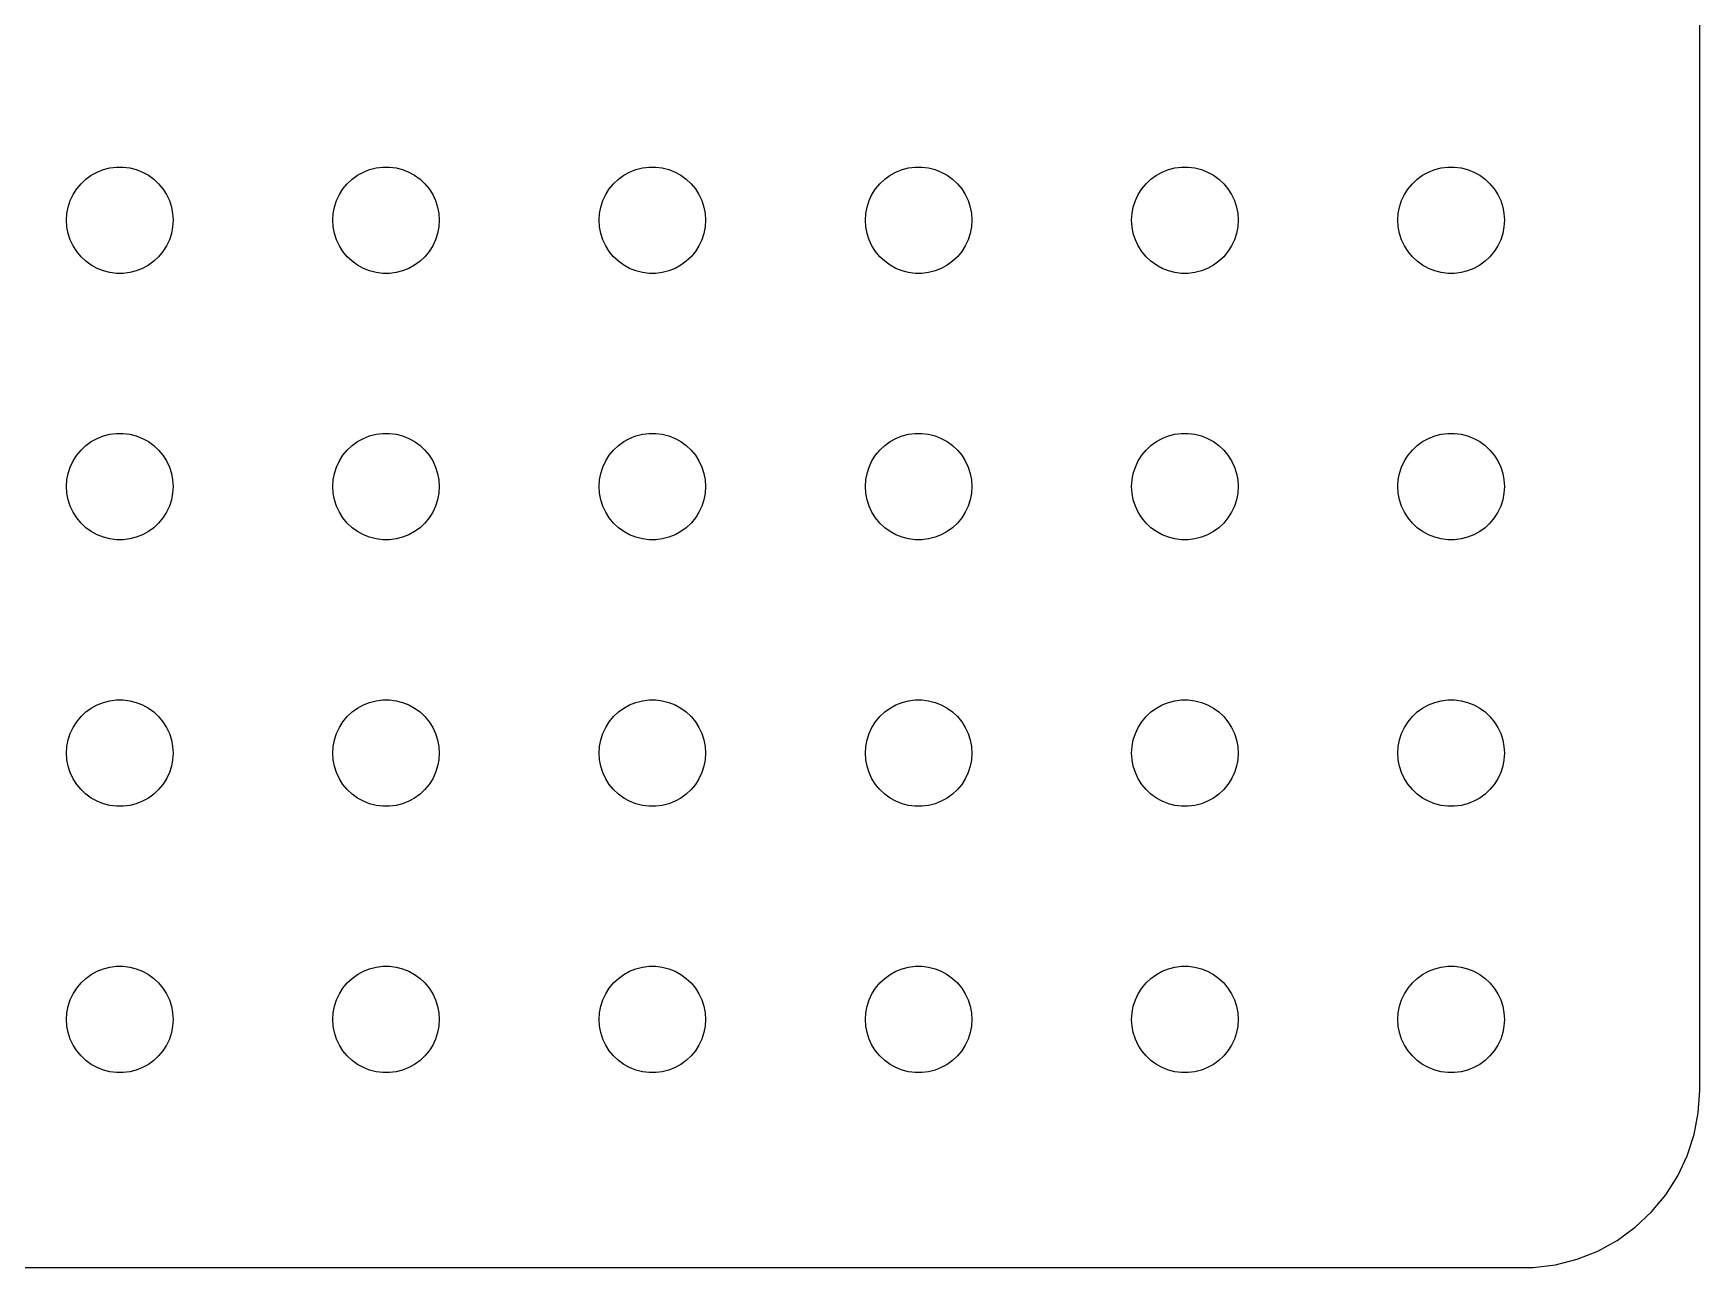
# Model space of a CAD drawing. Header units: metres. Extents: x -187 to 187, y -37 to 37.
# Drawn here: x 140.06 to 187, y -36.99 to -2.24 of the extents above; entities that cross this region are included whole.
import ezdxf

# ---------------------------------------------------------------- set-up
doc = ezdxf.new("R2010")
doc.units = ezdxf.units.M

msp = doc.modelspace()

# ---------------------------------------------------------------- linework, layer by layer
for p, q in [((187, -32), (187, 32)), ((141.861, -6.14275), (142.036, -6.07341)), ((142.036, -6.07341), (142.219, -6.02657)), ((142.219, -6.02657), (142.406, -6.00294)), ((142.406, -6.00294), (142.594, -6.00294)), ((142.594, -6.00294), (142.781, -6.02657)), ((142.781, -6.02657), (142.964, -6.07341)), ((142.964, -6.07341), (143.139, -6.14275)), ((149.361, -6.14275), (149.536, -6.07341)), ((149.536, -6.07341), (149.719, -6.02657)), ((149.719, -6.02657), (149.906, -6.00294)), ((149.906, -6.00294), (150.094, -6.00294)), ((150.094, -6.00294), (150.281, -6.02657)), ((150.281, -6.02657), (150.464, -6.07341)), ((150.464, -6.07341), (150.639, -6.14275)), ((156.861, -6.14275), (157.036, -6.07341)), ((157.036, -6.07341), (157.219, -6.02657)), ((157.219, -6.02657), (157.406, -6.00294)), ((157.406, -6.00294), (157.594, -6.00294)), ((157.594, -6.00294), (157.781, -6.02657)), ((157.781, -6.02657), (157.964, -6.07341)), ((157.964, -6.07341), (158.139, -6.14275)), ((164.361, -6.14275), (164.536, -6.07341)), ((164.536, -6.07341), (164.719, -6.02657)), ((164.719, -6.02657), (164.906, -6.00294)), ((164.906, -6.00294), (165.094, -6.00294)), ((165.094, -6.00294), (165.281, -6.02657)), ((165.281, -6.02657), (165.464, -6.07341)), ((165.464, -6.07341), (165.639, -6.14275)), ((171.861, -6.14275), (172.036, -6.07341)), ((172.036, -6.07341), (172.219, -6.02657)), ((172.219, -6.02657), (172.406, -6.00294)), ((172.406, -6.00294), (172.594, -6.00294)), ((172.594, -6.00294), (172.781, -6.02657)), ((172.781, -6.02657), (172.964, -6.07341)), ((172.964, -6.07341), (173.139, -6.14275)), ((179.361, -6.14275), (179.536, -6.07341)), ((179.536, -6.07341), (179.719, -6.02657)), ((179.719, -6.02657), (179.906, -6.00294)), ((179.906, -6.00294), (180.094, -6.00294)), ((180.094, -6.00294), (180.281, -6.02657)), ((180.281, -6.02657), (180.464, -6.07341)), ((180.464, -6.07341), (180.639, -6.14275)), ((141.286, -6.61832), (141.407, -6.47318)), ((141.407, -6.47318), (141.544, -6.34422)), ((141.544, -6.34422), (141.696, -6.23351)), ((141.696, -6.23351), (141.861, -6.14275)), ((143.139, -6.14275), (143.304, -6.23351)), ((143.304, -6.23351), (143.456, -6.34422)), ((143.456, -6.34422), (143.593, -6.47318)), ((143.593, -6.47318), (143.714, -6.61832)), ((148.786, -6.61832), (148.907, -6.47318)), ((148.907, -6.47318), (149.044, -6.34422)), ((149.044, -6.34422), (149.196, -6.23351)), ((149.196, -6.23351), (149.361, -6.14275)), ((150.639, -6.14275), (150.804, -6.23351)), ((150.804, -6.23351), (150.956, -6.34422)), ((150.956, -6.34422), (151.093, -6.47318)), ((151.093, -6.47318), (151.214, -6.61832)), ((156.286, -6.61832), (156.407, -6.47318)), ((156.407, -6.47318), (156.544, -6.34422)), ((156.544, -6.34422), (156.696, -6.23351)), ((156.696, -6.23351), (156.861, -6.14275)), ((158.139, -6.14275), (158.304, -6.23351)), ((158.304, -6.23351), (158.456, -6.34422)), ((158.456, -6.34422), (158.593, -6.47318)), ((158.593, -6.47318), (158.714, -6.61832)), ((163.786, -6.61832), (163.907, -6.47318)), ((163.907, -6.47318), (164.044, -6.34422)), ((164.044, -6.34422), (164.196, -6.23351)), ((164.196, -6.23351), (164.361, -6.14275)), ((165.639, -6.14275), (165.804, -6.23351)), ((165.804, -6.23351), (165.956, -6.34422)), ((165.956, -6.34422), (166.093, -6.47318)), ((166.093, -6.47318), (166.214, -6.61832)), ((171.286, -6.61832), (171.407, -6.47318)), ((171.407, -6.47318), (171.544, -6.34422)), ((171.544, -6.34422), (171.696, -6.23351)), ((171.696, -6.23351), (171.861, -6.14275)), ((173.139, -6.14275), (173.304, -6.23351)), ((173.304, -6.23351), (173.456, -6.34422)), ((173.456, -6.34422), (173.593, -6.47318)), ((173.593, -6.47318), (173.714, -6.61832)), ((178.786, -6.61832), (178.907, -6.47318)), ((178.907, -6.47318), (179.044, -6.34422)), ((179.044, -6.34422), (179.196, -6.23351)), ((179.196, -6.23351), (179.361, -6.14275)), ((180.639, -6.14275), (180.804, -6.23351)), ((180.804, -6.23351), (180.956, -6.34422)), ((180.956, -6.34422), (181.093, -6.47318)), ((181.093, -6.47318), (181.214, -6.61832)), ((141.047, -7.12695), (141.105, -6.9478)), ((141.105, -6.9478), (141.186, -6.77736)), ((141.186, -6.77736), (141.286, -6.61832)), ((143.714, -6.61832), (143.814, -6.77736)), ((143.814, -6.77736), (143.895, -6.9478)), ((143.895, -6.9478), (143.953, -7.12695)), ((148.547, -7.12695), (148.605, -6.9478)), ((148.605, -6.9478), (148.686, -6.77736)), ((148.686, -6.77736), (148.786, -6.61832)), ((151.214, -6.61832), (151.314, -6.77736)), ((151.314, -6.77736), (151.395, -6.9478)), ((151.395, -6.9478), (151.453, -7.12695)), ((156.047, -7.12695), (156.105, -6.9478)), ((156.105, -6.9478), (156.186, -6.77736)), ((156.186, -6.77736), (156.286, -6.61832)), ((158.714, -6.61832), (158.814, -6.77736)), ((158.814, -6.77736), (158.895, -6.9478)), ((158.895, -6.9478), (158.953, -7.12695)), ((163.547, -7.12695), (163.605, -6.9478)), ((163.605, -6.9478), (163.686, -6.77736)), ((163.686, -6.77736), (163.786, -6.61832)), ((166.214, -6.61832), (166.314, -6.77736)), ((166.314, -6.77736), (166.395, -6.9478)), ((166.395, -6.9478), (166.453, -7.12695)), ((171.047, -7.12695), (171.105, -6.9478)), ((171.105, -6.9478), (171.186, -6.77736)), ((171.186, -6.77736), (171.286, -6.61832)), ((173.714, -6.61832), (173.814, -6.77736)), ((173.814, -6.77736), (173.895, -6.9478)), ((173.895, -6.9478), (173.953, -7.12695)), ((178.547, -7.12695), (178.605, -6.9478)), ((178.605, -6.9478), (178.686, -6.77736)), ((178.686, -6.77736), (178.786, -6.61832)), ((181.214, -6.61832), (181.314, -6.77736)), ((181.314, -6.77736), (181.395, -6.9478)), ((181.395, -6.9478), (181.453, -7.12695)), ((141, -7.5), (141.012, -7.312)), ((141.012, -7.68799), (141, -7.5)), ((141.012, -7.312), (141.047, -7.12695)), ((143.953, -7.12695), (143.988, -7.312)), ((143.988, -7.312), (144, -7.5)), ((144, -7.5), (143.988, -7.68799)), ((148.5, -7.5), (148.512, -7.312)), ((148.512, -7.68799), (148.5, -7.5)), ((148.512, -7.312), (148.547, -7.12695)), ((151.453, -7.12695), (151.488, -7.312)), ((151.488, -7.312), (151.5, -7.5)), ((151.5, -7.5), (151.488, -7.68799)), ((156, -7.5), (156.012, -7.312)), ((156.012, -7.68799), (156, -7.5)), ((156.012, -7.312), (156.047, -7.12695)), ((158.953, -7.12695), (158.988, -7.312)), ((158.988, -7.312), (159, -7.5)), ((159, -7.5), (158.988, -7.68799)), ((163.5, -7.5), (163.512, -7.312)), ((163.512, -7.68799), (163.5, -7.5)), ((163.512, -7.312), (163.547, -7.12695)), ((166.453, -7.12695), (166.488, -7.312)), ((166.488, -7.312), (166.5, -7.5)), ((166.5, -7.5), (166.488, -7.68799)), ((171, -7.5), (171.012, -7.312)), ((171.012, -7.68799), (171, -7.5)), ((171.012, -7.312), (171.047, -7.12695)), ((173.953, -7.12695), (173.988, -7.312)), ((173.988, -7.312), (174, -7.5)), ((174, -7.5), (173.988, -7.68799)), ((178.5, -7.5), (178.512, -7.312)), ((178.512, -7.68799), (178.5, -7.5)), ((178.512, -7.312), (178.547, -7.12695)), ((181.453, -7.12695), (181.488, -7.312)), ((181.488, -7.312), (181.5, -7.5)), ((181.5, -7.5), (181.488, -7.68799)), ((141.047, -7.87303), (141.012, -7.68799)), ((141.105, -8.05219), (141.047, -7.87303)), ((143.953, -7.87303), (143.895, -8.05219)), ((143.988, -7.68799), (143.953, -7.87303)), ((148.547, -7.87303), (148.512, -7.68799)), ((148.605, -8.05219), (148.547, -7.87303)), ((151.453, -7.87303), (151.395, -8.05219)), ((151.488, -7.68799), (151.453, -7.87303)), ((156.047, -7.87303), (156.012, -7.68799)), ((156.105, -8.05219), (156.047, -7.87303)), ((158.953, -7.87303), (158.895, -8.05219)), ((158.988, -7.68799), (158.953, -7.87303)), ((163.547, -7.87303), (163.512, -7.68799)), ((163.605, -8.05219), (163.547, -7.87303)), ((166.453, -7.87303), (166.395, -8.05219)), ((166.488, -7.68799), (166.453, -7.87303)), ((171.047, -7.87303), (171.012, -7.68799)), ((171.105, -8.05219), (171.047, -7.87303)), ((173.953, -7.87303), (173.895, -8.05219)), ((173.988, -7.68799), (173.953, -7.87303)), ((178.547, -7.87303), (178.512, -7.68799)), ((178.605, -8.05219), (178.547, -7.87303)), ((181.453, -7.87303), (181.395, -8.05219)), ((181.488, -7.68799), (181.453, -7.87303)), ((141.186, -8.22263), (141.105, -8.05219)), ((141.286, -8.38167), (141.186, -8.22263)), ((141.407, -8.52681), (141.286, -8.38167)), ((143.714, -8.38167), (143.593, -8.52681)), ((143.814, -8.22263), (143.714, -8.38167)), ((143.895, -8.05219), (143.814, -8.22263)), ((148.686, -8.22263), (148.605, -8.05219)), ((148.786, -8.38167), (148.686, -8.22263)), ((148.907, -8.52681), (148.786, -8.38167)), ((151.214, -8.38167), (151.093, -8.52681)), ((151.314, -8.22263), (151.214, -8.38167)), ((151.395, -8.05219), (151.314, -8.22263)), ((156.186, -8.22263), (156.105, -8.05219)), ((156.286, -8.38167), (156.186, -8.22263)), ((156.407, -8.52681), (156.286, -8.38167)), ((158.714, -8.38167), (158.593, -8.52681)), ((158.814, -8.22263), (158.714, -8.38167)), ((158.895, -8.05219), (158.814, -8.22263)), ((163.686, -8.22263), (163.605, -8.05219)), ((163.786, -8.38167), (163.686, -8.22263)), ((163.907, -8.52681), (163.786, -8.38167)), ((166.214, -8.38167), (166.093, -8.52681)), ((166.314, -8.22263), (166.214, -8.38167)), ((166.395, -8.05219), (166.314, -8.22263)), ((171.186, -8.22263), (171.105, -8.05219)), ((171.286, -8.38167), (171.186, -8.22263)), ((171.407, -8.52681), (171.286, -8.38167)), ((173.714, -8.38167), (173.593, -8.52681)), ((173.814, -8.22263), (173.714, -8.38167)), ((173.895, -8.05219), (173.814, -8.22263)), ((178.686, -8.22263), (178.605, -8.05219)), ((178.786, -8.38167), (178.686, -8.22263)), ((178.907, -8.52681), (178.786, -8.38167)), ((181.214, -8.38167), (181.093, -8.52681)), ((181.314, -8.22263), (181.214, -8.38167)), ((181.395, -8.05219), (181.314, -8.22263)), ((141.544, -8.65576), (141.407, -8.52681)), ((141.696, -8.76648), (141.544, -8.65576)), ((141.861, -8.85724), (141.696, -8.76648)), ((142.036, -8.92657), (141.861, -8.85724)), ((143.139, -8.85724), (142.964, -8.92657)), ((143.304, -8.76648), (143.139, -8.85724)), ((143.456, -8.65576), (143.304, -8.76648)), ((143.593, -8.52681), (143.456, -8.65576)), ((149.044, -8.65576), (148.907, -8.52681)), ((149.196, -8.76648), (149.044, -8.65576)), ((149.361, -8.85724), (149.196, -8.76648)), ((149.536, -8.92657), (149.361, -8.85724)), ((150.639, -8.85724), (150.464, -8.92657)), ((150.804, -8.76648), (150.639, -8.85724)), ((150.956, -8.65576), (150.804, -8.76648)), ((151.093, -8.52681), (150.956, -8.65576)), ((156.544, -8.65576), (156.407, -8.52681)), ((156.696, -8.76648), (156.544, -8.65576)), ((156.861, -8.85724), (156.696, -8.76648)), ((157.036, -8.92657), (156.861, -8.85724)), ((158.139, -8.85724), (157.964, -8.92657)), ((158.304, -8.76648), (158.139, -8.85724)), ((158.456, -8.65576), (158.304, -8.76648)), ((158.593, -8.52681), (158.456, -8.65576)), ((164.044, -8.65576), (163.907, -8.52681)), ((164.196, -8.76648), (164.044, -8.65576)), ((164.361, -8.85724), (164.196, -8.76648)), ((164.536, -8.92657), (164.361, -8.85724)), ((165.639, -8.85724), (165.464, -8.92657)), ((165.804, -8.76648), (165.639, -8.85724)), ((165.956, -8.65576), (165.804, -8.76648)), ((166.093, -8.52681), (165.956, -8.65576)), ((171.544, -8.65576), (171.407, -8.52681)), ((171.696, -8.76648), (171.544, -8.65576)), ((171.861, -8.85724), (171.696, -8.76648)), ((172.036, -8.92657), (171.861, -8.85724)), ((173.139, -8.85724), (172.964, -8.92657)), ((173.304, -8.76648), (173.139, -8.85724)), ((173.456, -8.65576), (173.304, -8.76648)), ((173.593, -8.52681), (173.456, -8.65576)), ((179.044, -8.65576), (178.907, -8.52681)), ((179.196, -8.76648), (179.044, -8.65576)), ((179.361, -8.85724), (179.196, -8.76648)), ((179.536, -8.92657), (179.361, -8.85724)), ((180.639, -8.85724), (180.464, -8.92657)), ((180.804, -8.76648), (180.639, -8.85724)), ((180.956, -8.65576), (180.804, -8.76648)), ((181.093, -8.52681), (180.956, -8.65576)), ((142.219, -8.97342), (142.036, -8.92657)), ((142.406, -8.99704), (142.219, -8.97342)), ((142.594, -8.99704), (142.406, -8.99704)), ((142.781, -8.97342), (142.594, -8.99704)), ((142.964, -8.92657), (142.781, -8.97342)), ((149.719, -8.97342), (149.536, -8.92657)), ((149.906, -8.99704), (149.719, -8.97342)), ((150.094, -8.99704), (149.906, -8.99704)), ((150.281, -8.97342), (150.094, -8.99704)), ((150.464, -8.92657), (150.281, -8.97342)), ((157.219, -8.97342), (157.036, -8.92657)), ((157.406, -8.99704), (157.219, -8.97342)), ((157.594, -8.99704), (157.406, -8.99704)), ((157.781, -8.97342), (157.594, -8.99704)), ((157.964, -8.92657), (157.781, -8.97342)), ((164.719, -8.97342), (164.536, -8.92657)), ((164.906, -8.99704), (164.719, -8.97342)), ((165.094, -8.99704), (164.906, -8.99704)), ((165.281, -8.97342), (165.094, -8.99704)), ((165.464, -8.92657), (165.281, -8.97342)), ((172.219, -8.97342), (172.036, -8.92657)), ((172.406, -8.99704), (172.219, -8.97342)), ((172.594, -8.99704), (172.406, -8.99704)), ((172.781, -8.97342), (172.594, -8.99704)), ((172.964, -8.92657), (172.781, -8.97342)), ((179.719, -8.97342), (179.536, -8.92657)), ((179.906, -8.99704), (179.719, -8.97342)), ((180.094, -8.99704), (179.906, -8.99704)), ((180.281, -8.97342), (180.094, -8.99704)), ((180.464, -8.92657), (180.281, -8.97342)), ((141.861, -13.6427), (142.036, -13.5734)), ((142.036, -13.5734), (142.219, -13.5266)), ((142.219, -13.5266), (142.406, -13.5029)), ((142.406, -13.5029), (142.594, -13.5029)), ((142.594, -13.5029), (142.781, -13.5266)), ((142.781, -13.5266), (142.964, -13.5734)), ((142.964, -13.5734), (143.139, -13.6427)), ((149.361, -13.6427), (149.536, -13.5734)), ((149.536, -13.5734), (149.719, -13.5266)), ((149.719, -13.5266), (149.906, -13.5029)), ((149.906, -13.5029), (150.094, -13.5029)), ((150.094, -13.5029), (150.281, -13.5266)), ((150.281, -13.5266), (150.464, -13.5734)), ((150.464, -13.5734), (150.639, -13.6427)), ((156.861, -13.6427), (157.036, -13.5734)), ((157.036, -13.5734), (157.219, -13.5266)), ((157.219, -13.5266), (157.406, -13.5029)), ((157.406, -13.5029), (157.594, -13.5029)), ((157.594, -13.5029), (157.781, -13.5266)), ((157.781, -13.5266), (157.964, -13.5734)), ((157.964, -13.5734), (158.139, -13.6427)), ((164.361, -13.6427), (164.536, -13.5734)), ((164.536, -13.5734), (164.719, -13.5266)), ((164.719, -13.5266), (164.906, -13.5029)), ((164.906, -13.5029), (165.094, -13.5029)), ((165.094, -13.5029), (165.281, -13.5266)), ((165.281, -13.5266), (165.464, -13.5734)), ((165.464, -13.5734), (165.639, -13.6427)), ((171.861, -13.6427), (172.036, -13.5734)), ((172.036, -13.5734), (172.219, -13.5266)), ((172.219, -13.5266), (172.406, -13.5029)), ((172.406, -13.5029), (172.594, -13.5029)), ((172.594, -13.5029), (172.781, -13.5266)), ((172.781, -13.5266), (172.964, -13.5734)), ((172.964, -13.5734), (173.139, -13.6427)), ((179.361, -13.6427), (179.536, -13.5734)), ((179.536, -13.5734), (179.719, -13.5266)), ((179.719, -13.5266), (179.906, -13.5029)), ((179.906, -13.5029), (180.094, -13.5029)), ((180.094, -13.5029), (180.281, -13.5266)), ((180.281, -13.5266), (180.464, -13.5734)), ((180.464, -13.5734), (180.639, -13.6427)), ((141.286, -14.1183), (141.407, -13.9732)), ((141.407, -13.9732), (141.544, -13.8442)), ((141.544, -13.8442), (141.696, -13.7335)), ((141.696, -13.7335), (141.861, -13.6427)), ((143.139, -13.6427), (143.304, -13.7335)), ((143.304, -13.7335), (143.456, -13.8442)), ((143.456, -13.8442), (143.593, -13.9732)), ((143.593, -13.9732), (143.714, -14.1183)), ((148.786, -14.1183), (148.907, -13.9732)), ((148.907, -13.9732), (149.044, -13.8442)), ((149.044, -13.8442), (149.196, -13.7335)), ((149.196, -13.7335), (149.361, -13.6427)), ((150.639, -13.6427), (150.804, -13.7335)), ((150.804, -13.7335), (150.956, -13.8442)), ((150.956, -13.8442), (151.093, -13.9732)), ((151.093, -13.9732), (151.214, -14.1183)), ((156.286, -14.1183), (156.407, -13.9732)), ((156.407, -13.9732), (156.544, -13.8442)), ((156.544, -13.8442), (156.696, -13.7335)), ((156.696, -13.7335), (156.861, -13.6427)), ((158.139, -13.6427), (158.304, -13.7335)), ((158.304, -13.7335), (158.456, -13.8442)), ((158.456, -13.8442), (158.593, -13.9732)), ((158.593, -13.9732), (158.714, -14.1183)), ((163.786, -14.1183), (163.907, -13.9732)), ((163.907, -13.9732), (164.044, -13.8442)), ((164.044, -13.8442), (164.196, -13.7335)), ((164.196, -13.7335), (164.361, -13.6427)), ((165.639, -13.6427), (165.804, -13.7335)), ((165.804, -13.7335), (165.956, -13.8442)), ((165.956, -13.8442), (166.093, -13.9732)), ((166.093, -13.9732), (166.214, -14.1183)), ((171.286, -14.1183), (171.407, -13.9732)), ((171.407, -13.9732), (171.544, -13.8442)), ((171.544, -13.8442), (171.696, -13.7335)), ((171.696, -13.7335), (171.861, -13.6427)), ((173.139, -13.6427), (173.304, -13.7335)), ((173.304, -13.7335), (173.456, -13.8442)), ((173.456, -13.8442), (173.593, -13.9732)), ((173.593, -13.9732), (173.714, -14.1183)), ((178.786, -14.1183), (178.907, -13.9732)), ((178.907, -13.9732), (179.044, -13.8442)), ((179.044, -13.8442), (179.196, -13.7335)), ((179.196, -13.7335), (179.361, -13.6427)), ((180.639, -13.6427), (180.804, -13.7335)), ((180.804, -13.7335), (180.956, -13.8442)), ((180.956, -13.8442), (181.093, -13.9732)), ((181.093, -13.9732), (181.214, -14.1183)), ((141.047, -14.627), (141.105, -14.4478)), ((141.105, -14.4478), (141.186, -14.2774)), ((141.186, -14.2774), (141.286, -14.1183)), ((143.714, -14.1183), (143.814, -14.2774)), ((143.814, -14.2774), (143.895, -14.4478)), ((143.895, -14.4478), (143.953, -14.627)), ((148.547, -14.627), (148.605, -14.4478)), ((148.605, -14.4478), (148.686, -14.2774)), ((148.686, -14.2774), (148.786, -14.1183)), ((151.214, -14.1183), (151.314, -14.2774)), ((151.314, -14.2774), (151.395, -14.4478)), ((151.395, -14.4478), (151.453, -14.627)), ((156.047, -14.627), (156.105, -14.4478)), ((156.105, -14.4478), (156.186, -14.2774)), ((156.186, -14.2774), (156.286, -14.1183)), ((158.714, -14.1183), (158.814, -14.2774)), ((158.814, -14.2774), (158.895, -14.4478)), ((158.895, -14.4478), (158.953, -14.627)), ((163.547, -14.627), (163.605, -14.4478)), ((163.605, -14.4478), (163.686, -14.2774)), ((163.686, -14.2774), (163.786, -14.1183)), ((166.214, -14.1183), (166.314, -14.2774)), ((166.314, -14.2774), (166.395, -14.4478)), ((166.395, -14.4478), (166.453, -14.627)), ((171.047, -14.627), (171.105, -14.4478)), ((171.105, -14.4478), (171.186, -14.2774)), ((171.186, -14.2774), (171.286, -14.1183)), ((173.714, -14.1183), (173.814, -14.2774)), ((173.814, -14.2774), (173.895, -14.4478)), ((173.895, -14.4478), (173.953, -14.627)), ((178.547, -14.627), (178.605, -14.4478)), ((178.605, -14.4478), (178.686, -14.2774)), ((178.686, -14.2774), (178.786, -14.1183)), ((181.214, -14.1183), (181.314, -14.2774)), ((181.314, -14.2774), (181.395, -14.4478)), ((181.395, -14.4478), (181.453, -14.627)), ((141, -15), (141.012, -14.812)), ((141.012, -15.188), (141, -15)), ((141.012, -14.812), (141.047, -14.627)), ((143.953, -14.627), (143.988, -14.812)), ((143.988, -14.812), (144, -15)), ((144, -15), (143.988, -15.188)), ((148.5, -15), (148.512, -14.812)), ((148.512, -15.188), (148.5, -15)), ((148.512, -14.812), (148.547, -14.627)), ((151.453, -14.627), (151.488, -14.812)), ((151.488, -14.812), (151.5, -15)), ((151.5, -15), (151.488, -15.188)), ((156, -15), (156.012, -14.812)), ((156.012, -15.188), (156, -15)), ((156.012, -14.812), (156.047, -14.627)), ((158.953, -14.627), (158.988, -14.812)), ((158.988, -14.812), (159, -15)), ((159, -15), (158.988, -15.188)), ((163.5, -15), (163.512, -14.812)), ((163.512, -15.188), (163.5, -15)), ((163.512, -14.812), (163.547, -14.627)), ((166.453, -14.627), (166.488, -14.812)), ((166.488, -14.812), (166.5, -15)), ((166.5, -15), (166.488, -15.188)), ((171, -15), (171.012, -14.812)), ((171.012, -15.188), (171, -15)), ((171.012, -14.812), (171.047, -14.627)), ((173.953, -14.627), (173.988, -14.812)), ((173.988, -14.812), (174, -15)), ((174, -15), (173.988, -15.188)), ((178.5, -15), (178.512, -14.812)), ((178.512, -15.188), (178.5, -15)), ((178.512, -14.812), (178.547, -14.627)), ((181.453, -14.627), (181.488, -14.812)), ((181.488, -14.812), (181.5, -15)), ((181.5, -15), (181.488, -15.188)), ((141.047, -15.373), (141.012, -15.188)), ((141.105, -15.5522), (141.047, -15.373)), ((143.953, -15.373), (143.895, -15.5522)), ((143.988, -15.188), (143.953, -15.373)), ((148.547, -15.373), (148.512, -15.188)), ((148.605, -15.5522), (148.547, -15.373)), ((151.453, -15.373), (151.395, -15.5522)), ((151.488, -15.188), (151.453, -15.373)), ((156.047, -15.373), (156.012, -15.188)), ((156.105, -15.5522), (156.047, -15.373)), ((158.953, -15.373), (158.895, -15.5522)), ((158.988, -15.188), (158.953, -15.373)), ((163.547, -15.373), (163.512, -15.188)), ((163.605, -15.5522), (163.547, -15.373)), ((166.453, -15.373), (166.395, -15.5522)), ((166.488, -15.188), (166.453, -15.373)), ((171.047, -15.373), (171.012, -15.188)), ((171.105, -15.5522), (171.047, -15.373)), ((173.953, -15.373), (173.895, -15.5522)), ((173.988, -15.188), (173.953, -15.373)), ((178.547, -15.373), (178.512, -15.188)), ((178.605, -15.5522), (178.547, -15.373)), ((181.453, -15.373), (181.395, -15.5522)), ((181.488, -15.188), (181.453, -15.373)), ((141.186, -15.7226), (141.105, -15.5522)), ((141.286, -15.8817), (141.186, -15.7226)), ((141.407, -16.0268), (141.286, -15.8817)), ((143.714, -15.8817), (143.593, -16.0268)), ((143.814, -15.7226), (143.714, -15.8817)), ((143.895, -15.5522), (143.814, -15.7226)), ((148.686, -15.7226), (148.605, -15.5522)), ((148.786, -15.8817), (148.686, -15.7226)), ((148.907, -16.0268), (148.786, -15.8817)), ((151.214, -15.8817), (151.093, -16.0268)), ((151.314, -15.7226), (151.214, -15.8817)), ((151.395, -15.5522), (151.314, -15.7226)), ((156.186, -15.7226), (156.105, -15.5522)), ((156.286, -15.8817), (156.186, -15.7226)), ((156.407, -16.0268), (156.286, -15.8817)), ((158.714, -15.8817), (158.593, -16.0268)), ((158.814, -15.7226), (158.714, -15.8817)), ((158.895, -15.5522), (158.814, -15.7226)), ((163.686, -15.7226), (163.605, -15.5522)), ((163.786, -15.8817), (163.686, -15.7226)), ((163.907, -16.0268), (163.786, -15.8817)), ((166.214, -15.8817), (166.093, -16.0268)), ((166.314, -15.7226), (166.214, -15.8817)), ((166.395, -15.5522), (166.314, -15.7226)), ((171.186, -15.7226), (171.105, -15.5522)), ((171.286, -15.8817), (171.186, -15.7226)), ((171.407, -16.0268), (171.286, -15.8817)), ((173.714, -15.8817), (173.593, -16.0268)), ((173.814, -15.7226), (173.714, -15.8817)), ((173.895, -15.5522), (173.814, -15.7226)), ((178.686, -15.7226), (178.605, -15.5522)), ((178.786, -15.8817), (178.686, -15.7226)), ((178.907, -16.0268), (178.786, -15.8817)), ((181.214, -15.8817), (181.093, -16.0268)), ((181.314, -15.7226), (181.214, -15.8817)), ((181.395, -15.5522), (181.314, -15.7226)), ((141.544, -16.1558), (141.407, -16.0268)), ((141.696, -16.2665), (141.544, -16.1558)), ((141.861, -16.3572), (141.696, -16.2665)), ((142.036, -16.4266), (141.861, -16.3572)), ((142.219, -16.4734), (142.036, -16.4266)), ((142.964, -16.4266), (142.781, -16.4734)), ((143.139, -16.3572), (142.964, -16.4266)), ((143.304, -16.2665), (143.139, -16.3572)), ((143.456, -16.1558), (143.304, -16.2665)), ((143.593, -16.0268), (143.456, -16.1558)), ((149.044, -16.1558), (148.907, -16.0268)), ((149.196, -16.2665), (149.044, -16.1558)), ((149.361, -16.3572), (149.196, -16.2665)), ((149.536, -16.4266), (149.361, -16.3572)), ((149.719, -16.4734), (149.536, -16.4266)), ((150.464, -16.4266), (150.281, -16.4734)), ((150.639, -16.3572), (150.464, -16.4266)), ((150.804, -16.2665), (150.639, -16.3572)), ((150.956, -16.1558), (150.804, -16.2665)), ((151.093, -16.0268), (150.956, -16.1558)), ((156.544, -16.1558), (156.407, -16.0268)), ((156.696, -16.2665), (156.544, -16.1558)), ((156.861, -16.3572), (156.696, -16.2665)), ((157.036, -16.4266), (156.861, -16.3572)), ((157.219, -16.4734), (157.036, -16.4266)), ((157.964, -16.4266), (157.781, -16.4734)), ((158.139, -16.3572), (157.964, -16.4266)), ((158.304, -16.2665), (158.139, -16.3572)), ((158.456, -16.1558), (158.304, -16.2665)), ((158.593, -16.0268), (158.456, -16.1558)), ((164.044, -16.1558), (163.907, -16.0268)), ((164.196, -16.2665), (164.044, -16.1558)), ((164.361, -16.3572), (164.196, -16.2665)), ((164.536, -16.4266), (164.361, -16.3572)), ((164.719, -16.4734), (164.536, -16.4266)), ((165.464, -16.4266), (165.281, -16.4734)), ((165.639, -16.3572), (165.464, -16.4266)), ((165.804, -16.2665), (165.639, -16.3572)), ((165.956, -16.1558), (165.804, -16.2665)), ((166.093, -16.0268), (165.956, -16.1558)), ((171.544, -16.1558), (171.407, -16.0268)), ((171.696, -16.2665), (171.544, -16.1558)), ((171.861, -16.3572), (171.696, -16.2665)), ((172.036, -16.4266), (171.861, -16.3572)), ((172.219, -16.4734), (172.036, -16.4266)), ((172.964, -16.4266), (172.781, -16.4734)), ((173.139, -16.3572), (172.964, -16.4266)), ((173.304, -16.2665), (173.139, -16.3572)), ((173.456, -16.1558), (173.304, -16.2665)), ((173.593, -16.0268), (173.456, -16.1558)), ((179.044, -16.1558), (178.907, -16.0268)), ((179.196, -16.2665), (179.044, -16.1558)), ((179.361, -16.3572), (179.196, -16.2665)), ((179.536, -16.4266), (179.361, -16.3572)), ((179.719, -16.4734), (179.536, -16.4266)), ((180.464, -16.4266), (180.281, -16.4734)), ((180.639, -16.3572), (180.464, -16.4266)), ((180.804, -16.2665), (180.639, -16.3572)), ((180.956, -16.1558), (180.804, -16.2665)), ((181.093, -16.0268), (180.956, -16.1558)), ((142.406, -16.497), (142.219, -16.4734)), ((142.594, -16.497), (142.406, -16.497)), ((142.781, -16.4734), (142.594, -16.497)), ((149.906, -16.497), (149.719, -16.4734)), ((150.094, -16.497), (149.906, -16.497)), ((150.281, -16.4734), (150.094, -16.497)), ((157.406, -16.497), (157.219, -16.4734)), ((157.594, -16.497), (157.406, -16.497)), ((157.781, -16.4734), (157.594, -16.497)), ((164.906, -16.497), (164.719, -16.4734)), ((165.094, -16.497), (164.906, -16.497)), ((165.281, -16.4734), (165.094, -16.497)), ((172.406, -16.497), (172.219, -16.4734)), ((172.594, -16.497), (172.406, -16.497)), ((172.781, -16.4734), (172.594, -16.497)), ((179.906, -16.497), (179.719, -16.4734)), ((180.094, -16.497), (179.906, -16.497)), ((180.281, -16.4734), (180.094, -16.497)), ((141.861, -21.1427), (142.036, -21.0734)), ((142.036, -21.0734), (142.219, -21.0266)), ((142.219, -21.0266), (142.406, -21.003)), ((142.406, -21.003), (142.594, -21.003)), ((142.594, -21.003), (142.781, -21.0266)), ((142.781, -21.0266), (142.964, -21.0734)), ((142.964, -21.0734), (143.139, -21.1427)), ((149.361, -21.1427), (149.536, -21.0734)), ((149.536, -21.0734), (149.719, -21.0266)), ((149.719, -21.0266), (149.906, -21.003)), ((149.906, -21.003), (150.094, -21.003)), ((150.094, -21.003), (150.281, -21.0266)), ((150.281, -21.0266), (150.464, -21.0734)), ((150.464, -21.0734), (150.639, -21.1427)), ((156.861, -21.1427), (157.036, -21.0734)), ((157.036, -21.0734), (157.219, -21.0266)), ((157.219, -21.0266), (157.406, -21.003)), ((157.406, -21.003), (157.594, -21.003)), ((157.594, -21.003), (157.781, -21.0266)), ((157.781, -21.0266), (157.964, -21.0734)), ((157.964, -21.0734), (158.139, -21.1427)), ((164.361, -21.1427), (164.536, -21.0734)), ((164.536, -21.0734), (164.719, -21.0266)), ((164.719, -21.0266), (164.906, -21.003)), ((164.906, -21.003), (165.094, -21.003)), ((165.094, -21.003), (165.281, -21.0266)), ((165.281, -21.0266), (165.464, -21.0734)), ((165.464, -21.0734), (165.639, -21.1427)), ((171.861, -21.1427), (172.036, -21.0734)), ((172.036, -21.0734), (172.219, -21.0266)), ((172.219, -21.0266), (172.406, -21.003)), ((172.406, -21.003), (172.594, -21.003)), ((172.594, -21.003), (172.781, -21.0266)), ((172.781, -21.0266), (172.964, -21.0734)), ((172.964, -21.0734), (173.139, -21.1427)), ((179.361, -21.1427), (179.536, -21.0734)), ((179.536, -21.0734), (179.719, -21.0266)), ((179.719, -21.0266), (179.906, -21.003)), ((179.906, -21.003), (180.094, -21.003)), ((180.094, -21.003), (180.281, -21.0266)), ((180.281, -21.0266), (180.464, -21.0734)), ((180.464, -21.0734), (180.639, -21.1427)), ((141.286, -21.6183), (141.407, -21.4732)), ((141.407, -21.4732), (141.544, -21.3442)), ((141.544, -21.3442), (141.696, -21.2335)), ((141.696, -21.2335), (141.861, -21.1427)), ((143.139, -21.1427), (143.304, -21.2335)), ((143.304, -21.2335), (143.456, -21.3442)), ((143.456, -21.3442), (143.593, -21.4732)), ((143.593, -21.4732), (143.714, -21.6183)), ((148.786, -21.6183), (148.907, -21.4732)), ((148.907, -21.4732), (149.044, -21.3442)), ((149.044, -21.3442), (149.196, -21.2335)), ((149.196, -21.2335), (149.361, -21.1427)), ((150.639, -21.1427), (150.804, -21.2335)), ((150.804, -21.2335), (150.956, -21.3442)), ((150.956, -21.3442), (151.093, -21.4732)), ((151.093, -21.4732), (151.214, -21.6183)), ((156.286, -21.6183), (156.407, -21.4732)), ((156.407, -21.4732), (156.544, -21.3442)), ((156.544, -21.3442), (156.696, -21.2335)), ((156.696, -21.2335), (156.861, -21.1427)), ((158.139, -21.1427), (158.304, -21.2335)), ((158.304, -21.2335), (158.456, -21.3442)), ((158.456, -21.3442), (158.593, -21.4732)), ((158.593, -21.4732), (158.714, -21.6183)), ((163.786, -21.6183), (163.907, -21.4732)), ((163.907, -21.4732), (164.044, -21.3442)), ((164.044, -21.3442), (164.196, -21.2335)), ((164.196, -21.2335), (164.361, -21.1427)), ((165.639, -21.1427), (165.804, -21.2335)), ((165.804, -21.2335), (165.956, -21.3442)), ((165.956, -21.3442), (166.093, -21.4732)), ((166.093, -21.4732), (166.214, -21.6183)), ((171.286, -21.6183), (171.407, -21.4732)), ((171.407, -21.4732), (171.544, -21.3442)), ((171.544, -21.3442), (171.696, -21.2335)), ((171.696, -21.2335), (171.861, -21.1427)), ((173.139, -21.1427), (173.304, -21.2335)), ((173.304, -21.2335), (173.456, -21.3442)), ((173.456, -21.3442), (173.593, -21.4732)), ((173.593, -21.4732), (173.714, -21.6183)), ((178.786, -21.6183), (178.907, -21.4732)), ((178.907, -21.4732), (179.044, -21.3442)), ((179.044, -21.3442), (179.196, -21.2335)), ((179.196, -21.2335), (179.361, -21.1427)), ((180.639, -21.1427), (180.804, -21.2335)), ((180.804, -21.2335), (180.956, -21.3442)), ((180.956, -21.3442), (181.093, -21.4732)), ((181.093, -21.4732), (181.214, -21.6183)), ((141.047, -22.127), (141.105, -21.9478)), ((141.105, -21.9478), (141.186, -21.7774)), ((141.186, -21.7774), (141.286, -21.6183)), ((143.714, -21.6183), (143.814, -21.7774)), ((143.814, -21.7774), (143.895, -21.9478)), ((143.895, -21.9478), (143.953, -22.127)), ((148.547, -22.127), (148.605, -21.9478)), ((148.605, -21.9478), (148.686, -21.7774)), ((148.686, -21.7774), (148.786, -21.6183)), ((151.214, -21.6183), (151.314, -21.7774)), ((151.314, -21.7774), (151.395, -21.9478)), ((151.395, -21.9478), (151.453, -22.127)), ((156.047, -22.127), (156.105, -21.9478)), ((156.105, -21.9478), (156.186, -21.7774)), ((156.186, -21.7774), (156.286, -21.6183)), ((158.714, -21.6183), (158.814, -21.7774)), ((158.814, -21.7774), (158.895, -21.9478)), ((158.895, -21.9478), (158.953, -22.127)), ((163.547, -22.127), (163.605, -21.9478)), ((163.605, -21.9478), (163.686, -21.7774)), ((163.686, -21.7774), (163.786, -21.6183)), ((166.214, -21.6183), (166.314, -21.7774)), ((166.314, -21.7774), (166.395, -21.9478)), ((166.395, -21.9478), (166.453, -22.127)), ((171.047, -22.127), (171.105, -21.9478)), ((171.105, -21.9478), (171.186, -21.7774)), ((171.186, -21.7774), (171.286, -21.6183)), ((173.714, -21.6183), (173.814, -21.7774)), ((173.814, -21.7774), (173.895, -21.9478)), ((173.895, -21.9478), (173.953, -22.127)), ((178.547, -22.127), (178.605, -21.9478)), ((178.605, -21.9478), (178.686, -21.7774)), ((178.686, -21.7774), (178.786, -21.6183)), ((181.214, -21.6183), (181.314, -21.7774)), ((181.314, -21.7774), (181.395, -21.9478)), ((181.395, -21.9478), (181.453, -22.127)), ((141, -22.5), (141.012, -22.312)), ((141.012, -22.688), (141, -22.5)), ((141.012, -22.312), (141.047, -22.127)), ((143.953, -22.127), (143.988, -22.312)), ((143.988, -22.312), (144, -22.5)), ((144, -22.5), (143.988, -22.688)), ((148.5, -22.5), (148.512, -22.312)), ((148.512, -22.688), (148.5, -22.5)), ((148.512, -22.312), (148.547, -22.127)), ((151.453, -22.127), (151.488, -22.312)), ((151.488, -22.312), (151.5, -22.5)), ((151.5, -22.5), (151.488, -22.688)), ((156, -22.5), (156.012, -22.312)), ((156.012, -22.688), (156, -22.5)), ((156.012, -22.312), (156.047, -22.127)), ((158.953, -22.127), (158.988, -22.312)), ((158.988, -22.312), (159, -22.5)), ((159, -22.5), (158.988, -22.688)), ((163.5, -22.5), (163.512, -22.312)), ((163.512, -22.688), (163.5, -22.5)), ((163.512, -22.312), (163.547, -22.127)), ((166.453, -22.127), (166.488, -22.312)), ((166.488, -22.312), (166.5, -22.5)), ((166.5, -22.5), (166.488, -22.688)), ((171, -22.5), (171.012, -22.312)), ((171.012, -22.688), (171, -22.5)), ((171.012, -22.312), (171.047, -22.127)), ((173.953, -22.127), (173.988, -22.312)), ((173.988, -22.312), (174, -22.5)), ((174, -22.5), (173.988, -22.688)), ((178.5, -22.5), (178.512, -22.312)), ((178.512, -22.688), (178.5, -22.5)), ((178.512, -22.312), (178.547, -22.127)), ((181.453, -22.127), (181.488, -22.312)), ((181.488, -22.312), (181.5, -22.5)), ((181.5, -22.5), (181.488, -22.688)), ((141.047, -22.873), (141.012, -22.688)), ((141.105, -23.0522), (141.047, -22.873)), ((143.953, -22.873), (143.895, -23.0522)), ((143.988, -22.688), (143.953, -22.873)), ((148.547, -22.873), (148.512, -22.688)), ((148.605, -23.0522), (148.547, -22.873)), ((151.453, -22.873), (151.395, -23.0522)), ((151.488, -22.688), (151.453, -22.873)), ((156.047, -22.873), (156.012, -22.688)), ((156.105, -23.0522), (156.047, -22.873)), ((158.953, -22.873), (158.895, -23.0522)), ((158.988, -22.688), (158.953, -22.873)), ((163.547, -22.873), (163.512, -22.688)), ((163.605, -23.0522), (163.547, -22.873)), ((166.453, -22.873), (166.395, -23.0522)), ((166.488, -22.688), (166.453, -22.873)), ((171.047, -22.873), (171.012, -22.688)), ((171.105, -23.0522), (171.047, -22.873)), ((173.953, -22.873), (173.895, -23.0522)), ((173.988, -22.688), (173.953, -22.873)), ((178.547, -22.873), (178.512, -22.688)), ((178.605, -23.0522), (178.547, -22.873)), ((181.453, -22.873), (181.395, -23.0522)), ((181.488, -22.688), (181.453, -22.873)), ((141.186, -23.2226), (141.105, -23.0522)), ((141.286, -23.3817), (141.186, -23.2226)), ((141.407, -23.5268), (141.286, -23.3817)), ((143.714, -23.3817), (143.593, -23.5268)), ((143.814, -23.2226), (143.714, -23.3817)), ((143.895, -23.0522), (143.814, -23.2226)), ((148.686, -23.2226), (148.605, -23.0522)), ((148.786, -23.3817), (148.686, -23.2226)), ((148.907, -23.5268), (148.786, -23.3817)), ((151.214, -23.3817), (151.093, -23.5268)), ((151.314, -23.2226), (151.214, -23.3817)), ((151.395, -23.0522), (151.314, -23.2226)), ((156.186, -23.2226), (156.105, -23.0522)), ((156.286, -23.3817), (156.186, -23.2226)), ((156.407, -23.5268), (156.286, -23.3817)), ((158.714, -23.3817), (158.593, -23.5268)), ((158.814, -23.2226), (158.714, -23.3817)), ((158.895, -23.0522), (158.814, -23.2226)), ((163.686, -23.2226), (163.605, -23.0522)), ((163.786, -23.3817), (163.686, -23.2226)), ((163.907, -23.5268), (163.786, -23.3817)), ((166.214, -23.3817), (166.093, -23.5268)), ((166.314, -23.2226), (166.214, -23.3817)), ((166.395, -23.0522), (166.314, -23.2226)), ((171.186, -23.2226), (171.105, -23.0522)), ((171.286, -23.3817), (171.186, -23.2226)), ((171.407, -23.5268), (171.286, -23.3817)), ((173.714, -23.3817), (173.593, -23.5268)), ((173.814, -23.2226), (173.714, -23.3817)), ((173.895, -23.0522), (173.814, -23.2226)), ((178.686, -23.2226), (178.605, -23.0522)), ((178.786, -23.3817), (178.686, -23.2226)), ((178.907, -23.5268), (178.786, -23.3817)), ((181.214, -23.3817), (181.093, -23.5268)), ((181.314, -23.2226), (181.214, -23.3817)), ((181.395, -23.0522), (181.314, -23.2226)), ((141.544, -23.6558), (141.407, -23.5268)), ((141.696, -23.7665), (141.544, -23.6558)), ((141.861, -23.8572), (141.696, -23.7665)), ((142.036, -23.9266), (141.861, -23.8572)), ((142.219, -23.9734), (142.036, -23.9266)), ((142.964, -23.9266), (142.781, -23.9734)), ((143.139, -23.8572), (142.964, -23.9266)), ((143.304, -23.7665), (143.139, -23.8572)), ((143.456, -23.6558), (143.304, -23.7665)), ((143.593, -23.5268), (143.456, -23.6558)), ((149.044, -23.6558), (148.907, -23.5268)), ((149.196, -23.7665), (149.044, -23.6558)), ((149.361, -23.8572), (149.196, -23.7665)), ((149.536, -23.9266), (149.361, -23.8572)), ((149.719, -23.9734), (149.536, -23.9266)), ((150.464, -23.9266), (150.281, -23.9734)), ((150.639, -23.8572), (150.464, -23.9266)), ((150.804, -23.7665), (150.639, -23.8572)), ((150.956, -23.6558), (150.804, -23.7665)), ((151.093, -23.5268), (150.956, -23.6558)), ((156.544, -23.6558), (156.407, -23.5268)), ((156.696, -23.7665), (156.544, -23.6558)), ((156.861, -23.8572), (156.696, -23.7665)), ((157.036, -23.9266), (156.861, -23.8572)), ((157.219, -23.9734), (157.036, -23.9266)), ((157.964, -23.9266), (157.781, -23.9734)), ((158.139, -23.8572), (157.964, -23.9266)), ((158.304, -23.7665), (158.139, -23.8572)), ((158.456, -23.6558), (158.304, -23.7665)), ((158.593, -23.5268), (158.456, -23.6558)), ((164.044, -23.6558), (163.907, -23.5268)), ((164.196, -23.7665), (164.044, -23.6558)), ((164.361, -23.8572), (164.196, -23.7665)), ((164.536, -23.9266), (164.361, -23.8572)), ((164.719, -23.9734), (164.536, -23.9266)), ((165.464, -23.9266), (165.281, -23.9734)), ((165.639, -23.8572), (165.464, -23.9266)), ((165.804, -23.7665), (165.639, -23.8572)), ((165.956, -23.6558), (165.804, -23.7665)), ((166.093, -23.5268), (165.956, -23.6558)), ((171.544, -23.6558), (171.407, -23.5268)), ((171.696, -23.7665), (171.544, -23.6558)), ((171.861, -23.8572), (171.696, -23.7665)), ((172.036, -23.9266), (171.861, -23.8572)), ((172.219, -23.9734), (172.036, -23.9266)), ((172.964, -23.9266), (172.781, -23.9734)), ((173.139, -23.8572), (172.964, -23.9266)), ((173.304, -23.7665), (173.139, -23.8572)), ((173.456, -23.6558), (173.304, -23.7665)), ((173.593, -23.5268), (173.456, -23.6558)), ((179.044, -23.6558), (178.907, -23.5268)), ((179.196, -23.7665), (179.044, -23.6558)), ((179.361, -23.8572), (179.196, -23.7665)), ((179.536, -23.9266), (179.361, -23.8572)), ((179.719, -23.9734), (179.536, -23.9266)), ((180.464, -23.9266), (180.281, -23.9734)), ((180.639, -23.8572), (180.464, -23.9266)), ((180.804, -23.7665), (180.639, -23.8572)), ((180.956, -23.6558), (180.804, -23.7665)), ((181.093, -23.5268), (180.956, -23.6558)), ((142.406, -23.997), (142.219, -23.9734)), ((142.594, -23.997), (142.406, -23.997)), ((142.781, -23.9734), (142.594, -23.997)), ((149.906, -23.997), (149.719, -23.9734)), ((150.094, -23.997), (149.906, -23.997)), ((150.281, -23.9734), (150.094, -23.997)), ((157.406, -23.997), (157.219, -23.9734)), ((157.594, -23.997), (157.406, -23.997)), ((157.781, -23.9734), (157.594, -23.997)), ((164.906, -23.997), (164.719, -23.9734)), ((165.094, -23.997), (164.906, -23.997)), ((165.281, -23.9734), (165.094, -23.997)), ((172.406, -23.997), (172.219, -23.9734)), ((172.594, -23.997), (172.406, -23.997)), ((172.781, -23.9734), (172.594, -23.997)), ((179.906, -23.997), (179.719, -23.9734)), ((180.094, -23.997), (179.906, -23.997)), ((180.281, -23.9734), (180.094, -23.997)), ((141.861, -28.6427), (142.036, -28.5734)), ((142.036, -28.5734), (142.219, -28.5266)), ((142.219, -28.5266), (142.406, -28.503)), ((142.406, -28.503), (142.594, -28.503)), ((142.594, -28.503), (142.781, -28.5266)), ((142.781, -28.5266), (142.964, -28.5734)), ((142.964, -28.5734), (143.139, -28.6427)), ((149.361, -28.6427), (149.536, -28.5734)), ((149.536, -28.5734), (149.719, -28.5266)), ((149.719, -28.5266), (149.906, -28.503)), ((149.906, -28.503), (150.094, -28.503)), ((150.094, -28.503), (150.281, -28.5266)), ((150.281, -28.5266), (150.464, -28.5734)), ((150.464, -28.5734), (150.639, -28.6427)), ((156.861, -28.6427), (157.036, -28.5734)), ((157.036, -28.5734), (157.219, -28.5266)), ((157.219, -28.5266), (157.406, -28.503)), ((157.406, -28.503), (157.594, -28.503)), ((157.594, -28.503), (157.781, -28.5266)), ((157.781, -28.5266), (157.964, -28.5734)), ((157.964, -28.5734), (158.139, -28.6427)), ((164.361, -28.6427), (164.536, -28.5734)), ((164.536, -28.5734), (164.719, -28.5266)), ((164.719, -28.5266), (164.906, -28.503)), ((164.906, -28.503), (165.094, -28.503)), ((165.094, -28.503), (165.281, -28.5266)), ((165.281, -28.5266), (165.464, -28.5734)), ((165.464, -28.5734), (165.639, -28.6427)), ((171.861, -28.6427), (172.036, -28.5734)), ((172.036, -28.5734), (172.219, -28.5266)), ((172.219, -28.5266), (172.406, -28.503)), ((172.406, -28.503), (172.594, -28.503)), ((172.594, -28.503), (172.781, -28.5266)), ((172.781, -28.5266), (172.964, -28.5734)), ((172.964, -28.5734), (173.139, -28.6427)), ((179.361, -28.6427), (179.536, -28.5734)), ((179.536, -28.5734), (179.719, -28.5266)), ((179.719, -28.5266), (179.906, -28.503)), ((179.906, -28.503), (180.094, -28.503)), ((180.094, -28.503), (180.281, -28.5266)), ((180.281, -28.5266), (180.464, -28.5734)), ((180.464, -28.5734), (180.639, -28.6427)), ((141.286, -29.1183), (141.407, -28.9732)), ((141.407, -28.9732), (141.544, -28.8442)), ((141.544, -28.8442), (141.696, -28.7335)), ((141.696, -28.7335), (141.861, -28.6427)), ((143.139, -28.6427), (143.304, -28.7335)), ((143.304, -28.7335), (143.456, -28.8442)), ((143.456, -28.8442), (143.593, -28.9732)), ((143.593, -28.9732), (143.714, -29.1183)), ((148.786, -29.1183), (148.907, -28.9732)), ((148.907, -28.9732), (149.044, -28.8442)), ((149.044, -28.8442), (149.196, -28.7335)), ((149.196, -28.7335), (149.361, -28.6427)), ((150.639, -28.6427), (150.804, -28.7335)), ((150.804, -28.7335), (150.956, -28.8442)), ((150.956, -28.8442), (151.093, -28.9732)), ((151.093, -28.9732), (151.214, -29.1183)), ((156.286, -29.1183), (156.407, -28.9732)), ((156.407, -28.9732), (156.544, -28.8442)), ((156.544, -28.8442), (156.696, -28.7335)), ((156.696, -28.7335), (156.861, -28.6427)), ((158.139, -28.6427), (158.304, -28.7335)), ((158.304, -28.7335), (158.456, -28.8442)), ((158.456, -28.8442), (158.593, -28.9732)), ((158.593, -28.9732), (158.714, -29.1183)), ((163.786, -29.1183), (163.907, -28.9732)), ((163.907, -28.9732), (164.044, -28.8442)), ((164.044, -28.8442), (164.196, -28.7335)), ((164.196, -28.7335), (164.361, -28.6427)), ((165.639, -28.6427), (165.804, -28.7335)), ((165.804, -28.7335), (165.956, -28.8442)), ((165.956, -28.8442), (166.093, -28.9732)), ((166.093, -28.9732), (166.214, -29.1183)), ((171.286, -29.1183), (171.407, -28.9732)), ((171.407, -28.9732), (171.544, -28.8442)), ((171.544, -28.8442), (171.696, -28.7335)), ((171.696, -28.7335), (171.861, -28.6427)), ((173.139, -28.6427), (173.304, -28.7335)), ((173.304, -28.7335), (173.456, -28.8442)), ((173.456, -28.8442), (173.593, -28.9732)), ((173.593, -28.9732), (173.714, -29.1183)), ((178.786, -29.1183), (178.907, -28.9732)), ((178.907, -28.9732), (179.044, -28.8442)), ((179.044, -28.8442), (179.196, -28.7335)), ((179.196, -28.7335), (179.361, -28.6427)), ((180.639, -28.6427), (180.804, -28.7335)), ((180.804, -28.7335), (180.956, -28.8442)), ((180.956, -28.8442), (181.093, -28.9732)), ((181.093, -28.9732), (181.214, -29.1183)), ((141.047, -29.627), (141.105, -29.4478)), ((141.105, -29.4478), (141.186, -29.2774)), ((141.186, -29.2774), (141.286, -29.1183)), ((143.714, -29.1183), (143.814, -29.2774)), ((143.814, -29.2774), (143.895, -29.4478)), ((143.895, -29.4478), (143.953, -29.627)), ((148.547, -29.627), (148.605, -29.4478)), ((148.605, -29.4478), (148.686, -29.2774)), ((148.686, -29.2774), (148.786, -29.1183)), ((151.214, -29.1183), (151.314, -29.2774)), ((151.314, -29.2774), (151.395, -29.4478)), ((151.395, -29.4478), (151.453, -29.627)), ((156.047, -29.627), (156.105, -29.4478)), ((156.105, -29.4478), (156.186, -29.2774)), ((156.186, -29.2774), (156.286, -29.1183)), ((158.714, -29.1183), (158.814, -29.2774)), ((158.814, -29.2774), (158.895, -29.4478)), ((158.895, -29.4478), (158.953, -29.627)), ((163.547, -29.627), (163.605, -29.4478)), ((163.605, -29.4478), (163.686, -29.2774)), ((163.686, -29.2774), (163.786, -29.1183)), ((166.214, -29.1183), (166.314, -29.2774)), ((166.314, -29.2774), (166.395, -29.4478)), ((166.395, -29.4478), (166.453, -29.627)), ((171.047, -29.627), (171.105, -29.4478)), ((171.105, -29.4478), (171.186, -29.2774)), ((171.186, -29.2774), (171.286, -29.1183)), ((173.714, -29.1183), (173.814, -29.2774)), ((173.814, -29.2774), (173.895, -29.4478)), ((173.895, -29.4478), (173.953, -29.627)), ((178.547, -29.627), (178.605, -29.4478)), ((178.605, -29.4478), (178.686, -29.2774)), ((178.686, -29.2774), (178.786, -29.1183)), ((181.214, -29.1183), (181.314, -29.2774)), ((181.314, -29.2774), (181.395, -29.4478)), ((181.395, -29.4478), (181.453, -29.627)), ((141, -30), (141.012, -29.812)), ((141.012, -30.188), (141, -30)), ((141.012, -29.812), (141.047, -29.627)), ((143.953, -29.627), (143.988, -29.812)), ((143.988, -29.812), (144, -30)), ((144, -30), (143.988, -30.188)), ((148.5, -30), (148.512, -29.812)), ((148.512, -30.188), (148.5, -30)), ((148.512, -29.812), (148.547, -29.627)), ((151.453, -29.627), (151.488, -29.812)), ((151.488, -29.812), (151.5, -30)), ((151.5, -30), (151.488, -30.188)), ((156, -30), (156.012, -29.812)), ((156.012, -30.188), (156, -30)), ((156.012, -29.812), (156.047, -29.627)), ((158.953, -29.627), (158.988, -29.812)), ((158.988, -29.812), (159, -30)), ((159, -30), (158.988, -30.188)), ((163.5, -30), (163.512, -29.812)), ((163.512, -30.188), (163.5, -30)), ((163.512, -29.812), (163.547, -29.627)), ((166.453, -29.627), (166.488, -29.812)), ((166.488, -29.812), (166.5, -30)), ((166.5, -30), (166.488, -30.188)), ((171, -30), (171.012, -29.812)), ((171.012, -30.188), (171, -30)), ((171.012, -29.812), (171.047, -29.627)), ((173.953, -29.627), (173.988, -29.812)), ((173.988, -29.812), (174, -30)), ((174, -30), (173.988, -30.188)), ((178.5, -30), (178.512, -29.812)), ((178.512, -30.188), (178.5, -30)), ((178.512, -29.812), (178.547, -29.627)), ((181.453, -29.627), (181.488, -29.812)), ((181.488, -29.812), (181.5, -30)), ((181.5, -30), (181.488, -30.188)), ((141.047, -30.373), (141.012, -30.188)), ((141.105, -30.5522), (141.047, -30.373)), ((143.953, -30.373), (143.895, -30.5522)), ((143.988, -30.188), (143.953, -30.373)), ((148.547, -30.373), (148.512, -30.188)), ((148.605, -30.5522), (148.547, -30.373)), ((151.453, -30.373), (151.395, -30.5522)), ((151.488, -30.188), (151.453, -30.373)), ((156.047, -30.373), (156.012, -30.188)), ((156.105, -30.5522), (156.047, -30.373)), ((158.953, -30.373), (158.895, -30.5522)), ((158.988, -30.188), (158.953, -30.373)), ((163.547, -30.373), (163.512, -30.188)), ((163.605, -30.5522), (163.547, -30.373)), ((166.453, -30.373), (166.395, -30.5522)), ((166.488, -30.188), (166.453, -30.373)), ((171.047, -30.373), (171.012, -30.188)), ((171.105, -30.5522), (171.047, -30.373)), ((173.953, -30.373), (173.895, -30.5522)), ((173.988, -30.188), (173.953, -30.373)), ((178.547, -30.373), (178.512, -30.188)), ((178.605, -30.5522), (178.547, -30.373)), ((181.453, -30.373), (181.395, -30.5522)), ((181.488, -30.188), (181.453, -30.373)), ((141.186, -30.7226), (141.105, -30.5522)), ((141.286, -30.8817), (141.186, -30.7226)), ((141.407, -31.0268), (141.286, -30.8817)), ((143.714, -30.8817), (143.593, -31.0268)), ((143.814, -30.7226), (143.714, -30.8817)), ((143.895, -30.5522), (143.814, -30.7226)), ((148.686, -30.7226), (148.605, -30.5522)), ((148.786, -30.8817), (148.686, -30.7226)), ((148.907, -31.0268), (148.786, -30.8817)), ((151.214, -30.8817), (151.093, -31.0268)), ((151.314, -30.7226), (151.214, -30.8817)), ((151.395, -30.5522), (151.314, -30.7226)), ((156.186, -30.7226), (156.105, -30.5522)), ((156.286, -30.8817), (156.186, -30.7226)), ((156.407, -31.0268), (156.286, -30.8817)), ((158.714, -30.8817), (158.593, -31.0268)), ((158.814, -30.7226), (158.714, -30.8817)), ((158.895, -30.5522), (158.814, -30.7226)), ((163.686, -30.7226), (163.605, -30.5522)), ((163.786, -30.8817), (163.686, -30.7226)), ((163.907, -31.0268), (163.786, -30.8817)), ((166.214, -30.8817), (166.093, -31.0268)), ((166.314, -30.7226), (166.214, -30.8817)), ((166.395, -30.5522), (166.314, -30.7226)), ((171.186, -30.7226), (171.105, -30.5522)), ((171.286, -30.8817), (171.186, -30.7226)), ((171.407, -31.0268), (171.286, -30.8817)), ((173.714, -30.8817), (173.593, -31.0268)), ((173.814, -30.7226), (173.714, -30.8817)), ((173.895, -30.5522), (173.814, -30.7226)), ((178.686, -30.7226), (178.605, -30.5522)), ((178.786, -30.8817), (178.686, -30.7226)), ((178.907, -31.0268), (178.786, -30.8817)), ((181.214, -30.8817), (181.093, -31.0268)), ((181.314, -30.7226), (181.214, -30.8817)), ((181.395, -30.5522), (181.314, -30.7226)), ((141.544, -31.1558), (141.407, -31.0268)), ((141.696, -31.2665), (141.544, -31.1558)), ((141.861, -31.3572), (141.696, -31.2665)), ((142.036, -31.4266), (141.861, -31.3572)), ((142.219, -31.4734), (142.036, -31.4266)), ((142.964, -31.4266), (142.781, -31.4734)), ((143.139, -31.3572), (142.964, -31.4266)), ((143.304, -31.2665), (143.139, -31.3572)), ((143.456, -31.1558), (143.304, -31.2665)), ((143.593, -31.0268), (143.456, -31.1558)), ((149.044, -31.1558), (148.907, -31.0268)), ((149.196, -31.2665), (149.044, -31.1558)), ((149.361, -31.3572), (149.196, -31.2665)), ((149.536, -31.4266), (149.361, -31.3572)), ((149.719, -31.4734), (149.536, -31.4266)), ((150.464, -31.4266), (150.281, -31.4734)), ((150.639, -31.3572), (150.464, -31.4266)), ((150.804, -31.2665), (150.639, -31.3572)), ((150.956, -31.1558), (150.804, -31.2665)), ((151.093, -31.0268), (150.956, -31.1558)), ((156.544, -31.1558), (156.407, -31.0268)), ((156.696, -31.2665), (156.544, -31.1558)), ((156.861, -31.3572), (156.696, -31.2665)), ((157.036, -31.4266), (156.861, -31.3572)), ((157.219, -31.4734), (157.036, -31.4266)), ((157.964, -31.4266), (157.781, -31.4734)), ((158.139, -31.3572), (157.964, -31.4266)), ((158.304, -31.2665), (158.139, -31.3572)), ((158.456, -31.1558), (158.304, -31.2665)), ((158.593, -31.0268), (158.456, -31.1558)), ((164.044, -31.1558), (163.907, -31.0268)), ((164.196, -31.2665), (164.044, -31.1558)), ((164.361, -31.3572), (164.196, -31.2665)), ((164.536, -31.4266), (164.361, -31.3572)), ((164.719, -31.4734), (164.536, -31.4266)), ((165.464, -31.4266), (165.281, -31.4734)), ((165.639, -31.3572), (165.464, -31.4266)), ((165.804, -31.2665), (165.639, -31.3572)), ((165.956, -31.1558), (165.804, -31.2665)), ((166.093, -31.0268), (165.956, -31.1558)), ((171.544, -31.1558), (171.407, -31.0268)), ((171.696, -31.2665), (171.544, -31.1558)), ((171.861, -31.3572), (171.696, -31.2665)), ((172.036, -31.4266), (171.861, -31.3572)), ((172.219, -31.4734), (172.036, -31.4266)), ((172.964, -31.4266), (172.781, -31.4734)), ((173.139, -31.3572), (172.964, -31.4266)), ((173.304, -31.2665), (173.139, -31.3572)), ((173.456, -31.1558), (173.304, -31.2665)), ((173.593, -31.0268), (173.456, -31.1558)), ((179.044, -31.1558), (178.907, -31.0268)), ((179.196, -31.2665), (179.044, -31.1558)), ((179.361, -31.3572), (179.196, -31.2665)), ((179.536, -31.4266), (179.361, -31.3572)), ((179.719, -31.4734), (179.536, -31.4266)), ((180.464, -31.4266), (180.281, -31.4734)), ((180.639, -31.3572), (180.464, -31.4266)), ((180.804, -31.2665), (180.639, -31.3572)), ((180.956, -31.1558), (180.804, -31.2665)), ((181.093, -31.0268), (180.956, -31.1558)), ((142.406, -31.497), (142.219, -31.4734)), ((142.594, -31.497), (142.406, -31.497)), ((142.781, -31.4734), (142.594, -31.497)), ((149.906, -31.497), (149.719, -31.4734)), ((150.094, -31.497), (149.906, -31.497)), ((150.281, -31.4734), (150.094, -31.497)), ((157.406, -31.497), (157.219, -31.4734)), ((157.594, -31.497), (157.406, -31.497)), ((157.781, -31.4734), (157.594, -31.497)), ((164.906, -31.497), (164.719, -31.4734)), ((165.094, -31.497), (164.906, -31.497)), ((165.281, -31.4734), (165.094, -31.497)), ((172.406, -31.497), (172.219, -31.4734)), ((172.594, -31.497), (172.406, -31.497)), ((172.781, -31.4734), (172.594, -31.497)), ((179.906, -31.497), (179.719, -31.4734)), ((180.094, -31.497), (179.906, -31.497)), ((180.281, -31.4734), (180.094, -31.497)), ((186.961, -32.6267), (187, -32)), ((186.843, -33.2434), (186.961, -32.6267)), ((186.649, -33.8406), (186.843, -33.2434)), ((186.382, -34.4088), (186.649, -33.8406)), ((186.045, -34.9389), (186.382, -34.4088)), ((185.645, -35.4227), (186.045, -34.9389)), ((185.187, -35.8526), (185.645, -35.4227)), ((184.679, -36.2216), (185.187, -35.8526)), ((183.545, -36.7553), (184.129, -36.5241)), ((184.129, -36.5241), (184.679, -36.2216)), ((-182.314, -36.9901), (182.314, -36.9901)), ((182.314, -36.9901), (182.937, -36.9114)), ((182.937, -36.9114), (183.545, -36.7553))]:
    msp.add_line(p, q)

doc.saveas('drawing.dxf')
